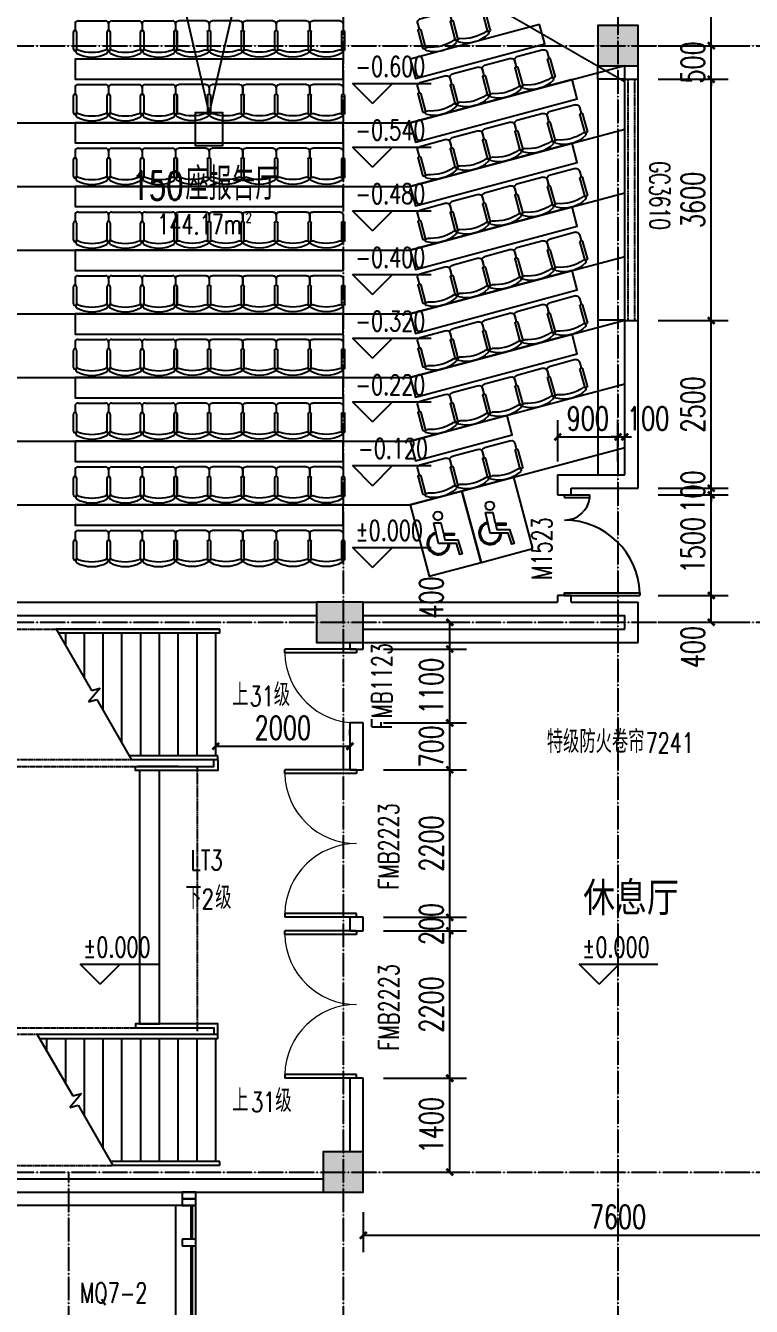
# Model space of a CAD drawing. Header units: millimetres. Extents: x 0 to 118900, y 0 to 84100.
# Drawn here: x 15360 to 26188, y 19587 to 38690 of the extents above; entities that cross this region are included whole.
import ezdxf

# ---------------------------------------------------------------- set-up
doc = ezdxf.new("R2010")
doc.units = ezdxf.units.MM
doc.linetypes.add('DASH', pattern=[0.35, 0.25, -0.1])
doc.linetypes.add('DOTE', pattern=[2.42, 2, -0.2, 0.02, -0.2])
for name, color, linetype in [('3T_BAR', 7, 'Continuous'), ('COLUMN', 2, 'Continuous'), ('CURTWALL', 4, 'Continuous'), ('DIM_ELEV', 3, 'Continuous'), ('DIM_SYMB', 3, 'Continuous'), ('DOOR', 4, 'Continuous'), ('DOOR_FIRE_TEXT', 7, 'Continuous'), ('DOTE', 1, 'DOTE'), ('FACADE OUTER SKIN', 6, 'Continuous'), ('FUR', 36, 'Continuous'), ('PUB_DIM', 3, 'Continuous'), ('PUB_HATCH', 8, 'Continuous'), ('PUB_TEXT', 7, 'Continuous'), ('SEE', 5, 'Continuous'), ('SPACE', 7, 'Continuous'), ('STAIR', 201, 'Continuous'), ('WALL', 2, 'Continuous'), ('WINDOW', 4, 'Continuous'), ('WINDOW_TEXT', 7, 'Continuous')]:
    doc.layers.add(name, color=color, linetype=linetype)
doc.styles.add('_TCH_DIM', font='SIMPLEX', dxfattribs={"bigfont": 'GBCBIG'})
doc.styles.add('_TCH_SPACE', font='SIMPLEX', dxfattribs={"height": 5, "bigfont": 'GBCBIG'})
doc.styles.add('_TCH_WINDOW', font='SIMPLEX', dxfattribs={"height": 3.5, "bigfont": 'GBCBIG'})
doc.styles.add('DIM_FONT', font='SIMPLEX', dxfattribs={"width": 0.7, "bigfont": 'GBCBIG'})
doc.styles.add('仿宋单线', font='tjromans.shx', dxfattribs={"width": 0.65, "bigfont": 'tjhztxt.shx'})
doc.dimstyles.new('_TCH_ARCH&&100', dxfattribs={"dimtxt": 350, "dimasz": 100, "dimexe": 250, "dimexo": 300, "dimgap": 100, "dimtad": 1, "dimdec": 0, "dimzin": 0, "dimdsep": 46, "dimtxsty": 'DIM_FONT', "dimblk": 'ARCHTICK', "dimcen": 0.09, "dimclrt": 7, "dimazin": 2, "dimtfac": 1, "dimtdec": 0, "dimtix": 1, "dimtmove": 2, "dimatfit": 3, "dimldrblk": 'ARCHTICK', "dimfxl": 1, "dimtolj": 1, "dimtzin": 0, "dimarcsym": 0})

# ---------------------------------------------------------------- blocks, each defined once
blk = doc.blocks.new('A$C2A1F14C1')
for p, q in [((0, -170), (0, 170)), ((39, 209), (117, 209)), ((137, 228), (351, 228)), ((351, 189), (137, 189)), ((39, -209), (117, -209)), ((137, -189), (351, -189)), ((351, -228), (137, -228))]:
    blk.add_line(p, q)
for centre, radius, start, end in [((39, 170), 39, 90, 180), ((137, 209), 19.5, 90, 270), ((351, 209), 19.5, 270, 90), ((381, 178), 21.9, 31.8908, 201.2393), ((-116, 0), 506, 340.4246, 19.5754), ((68, 0), 382, 330.2912, 29.7088), ((39, -170), 39, 180, 270), ((137, -209), 19.5, 90, 270), ((351, -209), 19.5, 270, 90), ((381, -178), 21.9, 158.7607, 328.1092)]:
    blk.add_arc(centre, radius, start, end)
blk = doc.blocks.new('150 SEATS')
at = {"layer": 'FUR'}
for points in [[(1035695, 1595644), (1033764, 1595126), (1033841, 1594836), (1035773, 1595354), (1035695, 1595644)], [(1032764, 1595126), (1028764, 1595126), (1028764, 1594826), (1032764, 1594826), (1032764, 1595126)], [(1036178, 1594823), (1033764, 1594176), (1033841, 1593886), (1036256, 1594533), (1036178, 1594823)], [(1032764, 1594176), (1028764, 1594176), (1028764, 1593876), (1032764, 1593876), (1032764, 1594176)], [(1036178, 1593873), (1033764, 1593226), (1033841, 1592936), (1036256, 1593583), (1036178, 1593873)], [(1032764, 1593226), (1028764, 1593226), (1028764, 1592926), (1032764, 1592926), (1032764, 1593226)], [(1036178, 1592923), (1033764, 1592276), (1033841, 1591986), (1036256, 1592633), (1036178, 1592923)], [(1032764, 1592276), (1028764, 1592276), (1028764, 1591976), (1032764, 1591976), (1032764, 1592276)], [(1036178, 1591973), (1033764, 1591326), (1033841, 1591036), (1036256, 1591683), (1036178, 1591973)], [(1032764, 1591326), (1028764, 1591326), (1028764, 1591026), (1032764, 1591026), (1032764, 1591326)], [(1036178, 1591023), (1033764, 1590376), (1033841, 1590086), (1036256, 1590733), (1036178, 1591023)], [(1032764, 1590376), (1028764, 1590376), (1028764, 1590076), (1032764, 1590076), (1032764, 1590376)], [(1035209, 1589811), (1033764, 1589426), (1033841, 1589136), (1035287, 1589521), (1035209, 1589811)], [(1032764, 1589426), (1028764, 1589426), (1028764, 1589126), (1032764, 1589126), (1032764, 1589426)], [(1032764, 1588476), (1028764, 1588476), (1028764, 1588176), (1032764, 1588176), (1032764, 1588476)]]:
    blk.add_lwpolyline(points, dxfattribs=at)
at = {"layer": 'SEE', "linetype": 'DASH'}
blk.add_line((1028764, 1599526), (1036964, 1594792), dxfattribs=at)
at = {"layer": 'SEE'}
blk.add_lwpolyline([(1030763, 1594331), (1030963, 1594331), (1030963, 1593831), (1030563, 1593831), (1030563, 1594331), (1030763, 1594331), (1029554, 1599526), (1031973, 1599526)], close=True, dxfattribs=at)
for points in [[(1024864, 1594953), (1027764, 1594176), (1033764, 1594176), (1036964, 1595033)], [(1024864, 1594003), (1027764, 1593226), (1033764, 1593226), (1036964, 1594083)], [(1024864, 1593053), (1027764, 1592276), (1033764, 1592276), (1036964, 1593133)], [(1024864, 1592103), (1027764, 1591326), (1033764, 1591326), (1036964, 1592183)], [(1024864, 1591153), (1027764, 1590376), (1033764, 1590376), (1036964, 1591233)], [(1024864, 1590203), (1027764, 1589426), (1033764, 1589426), (1036964, 1590283)], [(1024864, 1589253), (1027764, 1588476), (1033764, 1588476), (1036964, 1589333)]]:
    blk.add_lwpolyline(points, dxfattribs=at)
at = {"layer": 'FUR', "extrusion": (0, 0, -1), "zscale": -1.198432564735413}
for p, xscale, yscale, rotation in [((-1034104, 1595773), 1.198432564735413, 1.198432564735413, 255.0000000006709), ((-1034586, 1595903), 1.198432564735413, 1.198432564735413, 255.0000000006709), ((-1029014, 1595696), -1.198432564735413, 1.198432445181377, 90), ((-1029514, 1595696), -1.198432564735413, 1.198432445181377, 90), ((-1030014, 1595696), -1.198432564735413, 1.198432445181377, 90), ((-1030514, 1595696), 1.198432564735413, 1.198432564735413, 270), ((-1031014, 1595696), 1.198432564735413, 1.198432564735413, 270), ((-1031514, 1595696), 1.198432564735413, 1.198432564735413, 270), ((-1032014, 1595696), 1.198432564735413, 1.198432564735413, 270), ((-1032514, 1595696), 1.198432564735413, 1.198432564735413, 270), ((-1035552, 1595212), 1.198432564735413, 1.198432564735413, 255.0000000006709), ((-1035069, 1595082), 1.198432564735413, 1.198432564735413, 255.0000000006709), ((-1034104, 1594823), 1.198432564735413, 1.198432564735413, 255.0000000006709), ((-1034586, 1594953), 1.198432564735413, 1.198432564735413, 255.0000000006709), ((-1029014, 1594746), -1.198432564735413, 1.198432445181377, 90), ((-1029514, 1594746), -1.198432564735413, 1.198432445181377, 90), ((-1030014, 1594746), -1.198432564735413, 1.198432445181377, 90), ((-1030514, 1594746), 1.198432564735413, 1.198432564735413, 270), ((-1031014, 1594746), 1.198432564735413, 1.198432564735413, 270), ((-1031514, 1594746), 1.198432564735413, 1.198432564735413, 270), ((-1032014, 1594746), 1.198432564735413, 1.198432564735413, 270), ((-1032514, 1594746), 1.198432564735413, 1.198432564735413, 270), ((-1035552, 1594262), 1.198432564735413, 1.198432564735413, 255.0000000006709), ((-1036035, 1594391), 1.198432564735413, 1.198432564735413, 255.0000000006709), ((-1035069, 1594132), 1.198432564735413, 1.198432564735413, 255.0000000006709), ((-1034104, 1593873), 1.198432564735413, 1.198432564735413, 255.0000000006709), ((-1034586, 1594003), 1.198432564735413, 1.198432564735413, 255.0000000006709), ((-1029014, 1593796), -1.198432564735413, 1.198432445181377, 90), ((-1029514, 1593796), -1.198432564735413, 1.198432445181377, 90), ((-1030014, 1593796), -1.198432564735413, 1.198432445181377, 90), ((-1030514, 1593796), 1.198432564735413, 1.198432564735413, 270), ((-1031014, 1593796), 1.198432564735413, 1.198432564735413, 270), ((-1031514, 1593796), 1.198432564735413, 1.198432564735413, 270), ((-1032014, 1593796), 1.198432564735413, 1.198432564735413, 270), ((-1032514, 1593796), 1.198432564735413, 1.198432564735413, 270), ((-1035552, 1593312), 1.198432564735413, 1.198432564735413, 255.0000000006709), ((-1036035, 1593441), 1.198432564735413, 1.198432564735413, 255.0000000006709), ((-1035069, 1593182), 1.198432564735413, 1.198432564735413, 255.0000000006709), ((-1034104, 1592923), 1.198432564735413, 1.198432564735413, 255.0000000006709), ((-1034586, 1593053), 1.198432564735413, 1.198432564735413, 255.0000000006709), ((-1029014, 1592846), -1.198432564735413, 1.198432445181377, 90), ((-1029514, 1592846), -1.198432564735413, 1.198432445181377, 90), ((-1030014, 1592846), -1.198432564735413, 1.198432445181377, 90), ((-1030514, 1592846), 1.198432564735413, 1.198432564735413, 270), ((-1031014, 1592846), 1.198432564735413, 1.198432564735413, 270), ((-1031514, 1592846), 1.198432564735413, 1.198432564735413, 270), ((-1032014, 1592846), 1.198432564735413, 1.198432564735413, 270), ((-1032514, 1592846), 1.198432564735413, 1.198432564735413, 270), ((-1035552, 1592362), 1.198432564735413, 1.198432564735413, 255.0000000006709), ((-1036035, 1592491), 1.198432564735413, 1.198432564735413, 255.0000000006709), ((-1035069, 1592232), 1.198432564735413, 1.198432564735413, 255.0000000006709), ((-1034104, 1591973), 1.198432564735413, 1.198432564735413, 255.0000000006709), ((-1034586, 1592103), 1.198432564735413, 1.198432564735413, 255.0000000006709), ((-1029014, 1591896), -1.198432564735413, 1.198432445181377, 90), ((-1029514, 1591896), -1.198432564735413, 1.198432445181377, 90), ((-1030014, 1591896), -1.198432564735413, 1.198432445181377, 90), ((-1030514, 1591896), 1.198432564735413, 1.198432564735413, 270), ((-1031014, 1591896), 1.198432564735413, 1.198432564735413, 270), ((-1031514, 1591896), 1.198432564735413, 1.198432564735413, 270), ((-1032014, 1591896), 1.198432564735413, 1.198432564735413, 270), ((-1032514, 1591896), 1.198432564735413, 1.198432564735413, 270), ((-1035552, 1591412), 1.198432564735413, 1.198432564735413, 255.0000000006709), ((-1036035, 1591541), 1.198432564735413, 1.198432564735413, 255.0000000006709), ((-1035069, 1591282), 1.198432564735413, 1.198432564735413, 255.0000000006709), ((-1034104, 1591023), 1.198432564735413, 1.198432564735413, 255.0000000006709), ((-1034586, 1591153), 1.198432564735413, 1.198432564735413, 255.0000000006709), ((-1029014, 1590946), -1.198432564735413, 1.198432445181377, 90), ((-1029514, 1590946), -1.198432564735413, 1.198432445181377, 90), ((-1030014, 1590946), -1.198432564735413, 1.198432445181377, 90), ((-1030514, 1590946), 1.198432564735413, 1.198432564735413, 270), ((-1031014, 1590946), 1.198432564735413, 1.198432564735413, 270), ((-1031514, 1590946), 1.198432564735413, 1.198432564735413, 270), ((-1032014, 1590946), 1.198432564735413, 1.198432564735413, 270), ((-1032514, 1590946), 1.198432564735413, 1.198432564735413, 270), ((-1035552, 1590462), 1.198432564735413, 1.198432564735413, 255.0000000006709), ((-1036035, 1590591), 1.198432564735413, 1.198432564735413, 255.0000000006709), ((-1035069, 1590332), 1.198432564735413, 1.198432564735413, 255.0000000006709), ((-1034104, 1590073), 1.198432564735413, 1.198432564735413, 255.0000000006709), ((-1034586, 1590203), 1.198432564735413, 1.198432564735413, 255.0000000006709), ((-1029014, 1589996), -1.198432564735413, 1.198432445181377, 90), ((-1029514, 1589996), -1.198432564735413, 1.198432445181377, 90), ((-1030014, 1589996), -1.198432564735413, 1.198432445181377, 90), ((-1030514, 1589996), 1.198432564735413, 1.198432564735413, 270), ((-1031014, 1589996), 1.198432564735413, 1.198432564735413, 270), ((-1031514, 1589996), 1.198432564735413, 1.198432564735413, 270), ((-1032014, 1589996), 1.198432564735413, 1.198432564735413, 270), ((-1032514, 1589996), 1.198432564735413, 1.198432564735413, 270), ((-1035069, 1589382), 1.198432564735413, 1.198432564735413, 255.0000000006709), ((-1034104, 1589123), 1.198432564735413, 1.198432564735413, 255.0000000006709), ((-1034586, 1589253), 1.198432564735413, 1.198432564735413, 255.0000000006709), ((-1029014, 1589046), -1.198432564735413, 1.198432445181377, 90), ((-1029514, 1589046), -1.198432564735413, 1.198432445181377, 90), ((-1030014, 1589046), -1.198432564735413, 1.198432445181377, 90), ((-1030514, 1589046), 1.198432564735413, 1.198432564735413, 270), ((-1031014, 1589046), 1.198432564735413, 1.198432564735413, 270), ((-1031514, 1589046), 1.198432564735413, 1.198432564735413, 270), ((-1032014, 1589046), 1.198432564735413, 1.198432564735413, 270), ((-1032514, 1589046), 1.198432564735413, 1.198432564735413, 270), ((-1029014, 1588096), -1.198432564735413, 1.198432445181377, 90), ((-1029514, 1588096), -1.198432564735413, 1.198432445181377, 90), ((-1030014, 1588096), -1.198432564735413, 1.198432445181377, 90), ((-1030514, 1588096), 1.198432564735413, 1.198432564735413, 270), ((-1031014, 1588096), 1.198432564735413, 1.198432564735413, 270), ((-1031514, 1588096), 1.198432564735413, 1.198432564735413, 270), ((-1032014, 1588096), 1.198432564735413, 1.198432564735413, 270), ((-1032514, 1588096), 1.198432564735413, 1.198432564735413, 270)]:
    blk.add_blockref('A$C2A1F14C1', p, dxfattribs=dict(at, xscale=xscale, yscale=yscale, rotation=rotation))
blk = doc.blocks.new('WD-HIGH')
at = {"layer": 'WINDOW'}
for p, q in [((1050564, 1525426), (1050564, 1525626)), ((1054164, 1525426), (1054164, 1525626))]:
    blk.add_line(p, q, dxfattribs=at)
at = {"layer": 'WINDOW', "linetype": 'DASH', "extrusion": (0, 0, -1)}
for p, q in [((1054164, 1525576), (1050564, 1525576)), ((1054164, 1525476), (1050564, 1525476))]:
    blk.add_line(p, q, dxfattribs=at)
at = {"layer": 'WINDOW_TEXT', "style": '仿宋单线', "width": 0.65}
blk.add_text('GC3610', height=300, dxfattribs=at).set_placement((1051788, 1525799))
blk = doc.blocks.new('disabled')
at = {"layer": 'SEE'}
blk.add_lwpolyline([(293520, 188861), (293520, 188967), (293681, 189004), (293681, 189162), (293708, 189162), (293708, 189011), (293774, 189026), (293774, 189218), (293983, 189285), (293994, 189250), (293831, 189198), (293831, 188929)], close=True, dxfattribs=at)
blk.add_circle((293420, 188922), 65, dxfattribs=at)
for radius in [168, 149]:
    blk.add_arc((293831, 188929), radius, 192.3174, 90, dxfattribs=at)
blk = doc.blocks.new('AXIS-NET-07')
at = {"layer": 'DOTE'}
for p, q in [((727144, 1612362.8), (727144, 1540152.8)), ((731244, 1589852.8), (731244, 1540152.8)), ((716444, 1572652.8), (796144, 1572652.8)), ((716444, 1564052.8), (796044, 1564052.8)), ((716444, 1555852.8), (796044, 1555852.8)), ((723044, 1555852.8), (723044, 1540152.8))]:
    blk.add_line(p, q, dxfattribs=at)
blk = doc.blocks.new('_FZH')
blk.add_lwpolyline([(-0.5, -0.5), (0.5, -0.5), (0.5, 0.5), (-0.5, 0.5)], close=True)
at = {"layer": 'PUB_HATCH'}
blk.add_solid([(-0.5, -0.5), (0.5, -0.5), (-0.5, 0.5), (0.5, 0.5)], dxfattribs=at)
blk = doc.blocks.new('$DorLib2D$00000002')
for p, q in [((-0.5, 0), (-0.5, 0.4875)), ((-0.475, 0.4875), (-0.5, 0.4875)), ((-0.475, 0), (-0.475, 0.4875)), ((0.475, 0), (0.475, 0.4875)), ((0.475, 0.4875), (0.5, 0.4875)), ((0.5, 0), (0.5, 0.4875)), ((-0.5, 0), (-0.475, 0)), ((0.5, 0), (0.475, 0))]:
    blk.add_line(p, q)
at = {"lineweight": 13}
for centre, start, end in [((-0.4875, 0), 0, 88.53072), ((0.4875, 0), 91.46928, 180)]:
    blk.add_arc(centre, 0.4875, start, end, dxfattribs=at)
blk = doc.blocks.new('$DorLib2D$00000225')
at = {"color": 0}
for p, q in [((0.475, -0.001), (0.475, 0.752)), ((0.475, 0.752), (0.5, 0.752)), ((0.5, -0.001), (0.5, 0.752)), ((-0.5, 0), (-0.5, 0.252)), ((-0.475, 0.252), (-0.5, 0.252)), ((-0.475, 0), (-0.475, 0.252)), ((-0.475, 0), (-0.5, 0)), ((0.475, -0.001), (0.5, -0.001))]:
    blk.add_line(p, q, dxfattribs=at)
for centre, radius, start, end in [((0.505, -0.002), 0.755, 92.2493, 179.7238), ((-0.501, 0.003), 0.251, 359.7899, 84.0974)]:
    blk.add_arc(centre, radius, start, end, dxfattribs=at)
blk = doc.blocks.new('$DorLib2D$00000001')
for p, q in [((0.45, 0.975), (0.5, 0.975)), ((0.45, 0), (0.45, 0.975)), ((0.5, 0), (0.5, 0.975)), ((0.5, 0), (0.45, 0))]:
    blk.add_line(p, q)
at = {"lineweight": 13}
blk.add_arc((0.475, 0), 0.975, 91.4693, 180, dxfattribs=at)
blk = doc.blocks.new('_ArchTick')
at = {"color": 0, "linetype": 'ByBlock', "const_width": 0.4}
blk.add_lwpolyline([(-0.5, -0.5), (0.5, 0.5)], dxfattribs=at)
blk = doc.blocks.new('*D455')
at = {"layer": 'Defpoints', "color": 0, "transparency": 16777216}
for p in [(20198, 27942), (18198, 27800), (20198, 27800)]:
    blk.add_point(p, dxfattribs=at)
at = {"layer": 'PUB_DIM', "color": 0, "lineweight": -2, "transparency": 16777216}
for p, q in [((18198, 28100), (18198, 28192)), ((20198, 28100), (20198, 28192)), ((18198, 27942), (20198, 27942))]:
    blk.add_line(p, q, dxfattribs=at)
at = {"layer": 'PUB_DIM', "color": 0, "lineweight": -2, "transparency": 16777216, "xscale": 100, "yscale": 100, "zscale": 100, "rotation": 180}
blk.add_blockref('_ArchTick', (18198, 27942), dxfattribs=at)
at = {"layer": 'PUB_DIM', "color": 0, "lineweight": -2, "transparency": 16777216, "xscale": 100, "yscale": 100, "zscale": 100}
blk.add_blockref('_ArchTick', (20198, 27942), dxfattribs=at)
at = {"layer": 'PUB_DIM', "color": 7, "transparency": 16777216, "insert": (19198, 28217), "char_height": 350, "attachment_point": 5, "style": 'DIM_FONT'}
blk.add_mtext('\\A1;2000', dxfattribs=at)
blk = doc.blocks.new('*D507')
at = {"layer": 'Defpoints', "color": 0, "transparency": 16777216}
for p in [(20398, 21290), (27998, 21290), (27998, 20647)]:
    blk.add_point(p, dxfattribs=at)
at = {"layer": 'PUB_DIM', "color": 0, "lineweight": -2, "transparency": 16777216}
for p, q in [((20398, 20990), (20398, 20397)), ((27998, 20990), (27998, 20397)), ((20398, 20647), (27998, 20647))]:
    blk.add_line(p, q, dxfattribs=at)
at = {"layer": 'PUB_DIM', "color": 0, "lineweight": -2, "transparency": 16777216, "xscale": 100, "yscale": 100, "zscale": 100, "rotation": 180}
blk.add_blockref('_ArchTick', (20398, 20647), dxfattribs=at)
at = {"layer": 'PUB_DIM', "color": 0, "lineweight": -2, "transparency": 16777216, "xscale": 100, "yscale": 100, "zscale": 100}
blk.add_blockref('_ArchTick', (27998, 20647), dxfattribs=at)
at = {"layer": 'PUB_DIM', "color": 7, "transparency": 16777216, "insert": (24198, 20922), "char_height": 350, "attachment_point": 5, "style": 'DIM_FONT'}
blk.add_mtext('\\A1;7600', dxfattribs=at)
blk = doc.blocks.new('*D118')
at = {"layer": 'Defpoints', "color": 0, "transparency": 16777216}
for p in [(24298, 32555), (24198, 31890), (24298, 31890)]:
    blk.add_point(p, dxfattribs=at)
at = {"layer": 'PUB_DIM', "color": 0, "lineweight": -2, "transparency": 16777216}
for p, q in [((24198, 32190), (24198, 32805)), ((24298, 32190), (24298, 32805)), ((24198, 32555), (24098, 32555)), ((24198, 32555), (24298, 32555)), ((24298, 32555), (24398, 32555))]:
    blk.add_line(p, q, dxfattribs=at)
at = {"layer": 'PUB_DIM', "color": 0, "lineweight": -2, "transparency": 16777216, "xscale": 100, "yscale": 100, "zscale": 100}
blk.add_blockref('_ArchTick', (24198, 32555), dxfattribs=at)
at = {"layer": 'PUB_DIM', "color": 0, "lineweight": -2, "transparency": 16777216, "xscale": 100, "yscale": 100, "zscale": 100, "rotation": 180}
blk.add_blockref('_ArchTick', (24298, 32555), dxfattribs=at)
at = {"layer": 'PUB_DIM', "color": 7, "transparency": 16777216, "insert": (24648, 32830), "char_height": 350, "attachment_point": 5, "style": 'DIM_FONT'}
blk.add_mtext('\\A1;100', dxfattribs=at)
blk = doc.blocks.new('*D119')
at = {"layer": 'Defpoints', "color": 0, "transparency": 16777216}
for p in [(24198, 32555), (23298, 31890), (24198, 31890)]:
    blk.add_point(p, dxfattribs=at)
at = {"layer": 'PUB_DIM', "color": 0, "lineweight": -2, "transparency": 16777216}
for p, q in [((23298, 32190), (23298, 32805)), ((24198, 32190), (24198, 32805)), ((23298, 32555), (24198, 32555))]:
    blk.add_line(p, q, dxfattribs=at)
at = {"layer": 'PUB_DIM', "color": 0, "lineweight": -2, "transparency": 16777216, "xscale": 100, "yscale": 100, "zscale": 100, "rotation": 180}
blk.add_blockref('_ArchTick', (23298, 32555), dxfattribs=at)
at = {"layer": 'PUB_DIM', "color": 0, "lineweight": -2, "transparency": 16777216, "xscale": 100, "yscale": 100, "zscale": 100}
blk.add_blockref('_ArchTick', (24198, 32555), dxfattribs=at)
at = {"layer": 'PUB_DIM', "color": 7, "transparency": 16777216, "insert": (23748, 32830), "char_height": 350, "attachment_point": 5, "style": 'DIM_FONT'}
blk.add_mtext('\\A1;900', dxfattribs=at)
blk = doc.blocks.new('*D162')
at = {"layer": 'Defpoints', "color": 0, "transparency": 16777216}
for p in [(20398, 22990), (21688, 22990), (20398, 21590)]:
    blk.add_point(p, dxfattribs=at)
at = {"layer": 'PUB_DIM', "color": 0, "lineweight": -2, "transparency": 16777216}
for p, q in [((20698, 22990), (21938, 22990)), ((21688, 21590), (21688, 22990)), ((20698, 21590), (21938, 21590))]:
    blk.add_line(p, q, dxfattribs=at)
at = {"layer": 'PUB_DIM', "color": 0, "lineweight": -2, "transparency": 16777216, "xscale": 100, "yscale": 100, "zscale": 100}
for p, rotation in [((21688, 22990), 90), ((21688, 21590), 270)]:
    blk.add_blockref('_ArchTick', p, dxfattribs=dict(at, rotation=rotation))
at = {"layer": 'PUB_DIM', "color": 7, "transparency": 16777216, "insert": (21413, 22290), "char_height": 350, "attachment_point": 5, "rotation": 90, "style": 'DIM_FONT'}
blk.add_mtext('\\A1;1400', dxfattribs=at)
blk = doc.blocks.new('*D163')
at = {"layer": 'Defpoints', "color": 0, "transparency": 16777216}
for p in [(20398, 25190), (21688, 25190), (20398, 22990)]:
    blk.add_point(p, dxfattribs=at)
at = {"layer": 'PUB_DIM', "color": 0, "lineweight": -2, "transparency": 16777216}
for p, q in [((20698, 25190), (21938, 25190)), ((21688, 22990), (21688, 25190)), ((20698, 22990), (21938, 22990))]:
    blk.add_line(p, q, dxfattribs=at)
at = {"layer": 'PUB_DIM', "color": 0, "lineweight": -2, "transparency": 16777216, "xscale": 100, "yscale": 100, "zscale": 100}
for p, rotation in [((21688, 25190), 90), ((21688, 22990), 270)]:
    blk.add_blockref('_ArchTick', p, dxfattribs=dict(at, rotation=rotation))
at = {"layer": 'PUB_DIM', "color": 7, "transparency": 16777216, "insert": (21413, 24090), "char_height": 350, "attachment_point": 5, "rotation": 90, "style": 'DIM_FONT'}
blk.add_mtext('\\A1;2200', dxfattribs=at)
blk = doc.blocks.new('*D164')
at = {"layer": 'Defpoints', "color": 0, "transparency": 16777216}
for p in [(20398, 25390), (21688, 25390), (20398, 25190)]:
    blk.add_point(p, dxfattribs=at)
at = {"layer": 'PUB_DIM', "color": 0, "lineweight": -2, "transparency": 16777216}
for p, q in [((21688, 25390), (21688, 25490)), ((20698, 25390), (21938, 25390)), ((21688, 25190), (21688, 25390)), ((20698, 25190), (21938, 25190)), ((21688, 25190), (21688, 25090))]:
    blk.add_line(p, q, dxfattribs=at)
at = {"layer": 'PUB_DIM', "color": 0, "lineweight": -2, "transparency": 16777216, "xscale": 100, "yscale": 100, "zscale": 100}
for p, rotation in [((21688, 25390), 270), ((21688, 25190), 90)]:
    blk.add_blockref('_ArchTick', p, dxfattribs=dict(at, rotation=rotation))
at = {"layer": 'PUB_DIM', "color": 7, "transparency": 16777216, "insert": (21413, 25290), "char_height": 350, "attachment_point": 5, "rotation": 90, "style": 'DIM_FONT'}
blk.add_mtext('\\A1;200', dxfattribs=at)
blk = doc.blocks.new('*D165')
at = {"layer": 'Defpoints', "color": 0, "transparency": 16777216}
for p in [(20398, 27590), (21688, 27590), (20398, 25390)]:
    blk.add_point(p, dxfattribs=at)
at = {"layer": 'PUB_DIM', "color": 0, "lineweight": -2, "transparency": 16777216}
for p, q in [((20698, 27590), (21938, 27590)), ((21688, 25390), (21688, 27590)), ((20698, 25390), (21938, 25390))]:
    blk.add_line(p, q, dxfattribs=at)
at = {"layer": 'PUB_DIM', "color": 0, "lineweight": -2, "transparency": 16777216, "xscale": 100, "yscale": 100, "zscale": 100}
for p, rotation in [((21688, 27590), 90), ((21688, 25390), 270)]:
    blk.add_blockref('_ArchTick', p, dxfattribs=dict(at, rotation=rotation))
at = {"layer": 'PUB_DIM', "color": 7, "transparency": 16777216, "insert": (21413, 26490), "char_height": 350, "attachment_point": 5, "rotation": 90, "style": 'DIM_FONT'}
blk.add_mtext('\\A1;2200', dxfattribs=at)
blk = doc.blocks.new('*D166')
at = {"layer": 'Defpoints', "color": 0, "transparency": 16777216}
for p in [(20398, 28290), (21688, 28290), (20398, 27590)]:
    blk.add_point(p, dxfattribs=at)
at = {"layer": 'PUB_DIM', "color": 0, "lineweight": -2, "transparency": 16777216}
for p, q in [((20698, 28290), (21938, 28290)), ((21688, 28290), (21688, 28390)), ((21688, 27590), (21688, 28290)), ((20698, 27590), (21938, 27590)), ((21688, 27590), (21688, 27490))]:
    blk.add_line(p, q, dxfattribs=at)
at = {"layer": 'PUB_DIM', "color": 0, "lineweight": -2, "transparency": 16777216, "xscale": 100, "yscale": 100, "zscale": 100}
for p, rotation in [((21688, 28290), 270), ((21688, 27590), 90)]:
    blk.add_blockref('_ArchTick', p, dxfattribs=dict(at, rotation=rotation))
at = {"layer": 'PUB_DIM', "color": 7, "transparency": 16777216, "insert": (21413, 27940), "char_height": 350, "attachment_point": 5, "rotation": 90, "style": 'DIM_FONT'}
blk.add_mtext('\\A1;700', dxfattribs=at)
blk = doc.blocks.new('*D167')
at = {"layer": 'Defpoints', "color": 0, "transparency": 16777216}
for p in [(20398, 29390), (21688, 29390), (20398, 28290)]:
    blk.add_point(p, dxfattribs=at)
at = {"layer": 'PUB_DIM', "color": 0, "lineweight": -2, "transparency": 16777216}
for p, q in [((20698, 29390), (21938, 29390)), ((21688, 28290), (21688, 29390)), ((20698, 28290), (21938, 28290))]:
    blk.add_line(p, q, dxfattribs=at)
at = {"layer": 'PUB_DIM', "color": 0, "lineweight": -2, "transparency": 16777216, "xscale": 100, "yscale": 100, "zscale": 100}
for p, rotation in [((21688, 29390), 90), ((21688, 28290), 270)]:
    blk.add_blockref('_ArchTick', p, dxfattribs=dict(at, rotation=rotation))
at = {"layer": 'PUB_DIM', "color": 7, "transparency": 16777216, "insert": (21413, 28840), "char_height": 350, "attachment_point": 5, "rotation": 90, "style": 'DIM_FONT'}
blk.add_mtext('\\A1;1100', dxfattribs=at)
blk = doc.blocks.new('*D168')
at = {"layer": 'Defpoints', "color": 0, "transparency": 16777216}
for p in [(20398, 29790), (21688, 29790), (20398, 29390)]:
    blk.add_point(p, dxfattribs=at)
at = {"layer": 'PUB_DIM', "color": 0, "lineweight": -2, "transparency": 16777216}
for p, q in [((20698, 29790), (21938, 29790)), ((21688, 29390), (21688, 29790)), ((20698, 29390), (21938, 29390))]:
    blk.add_line(p, q, dxfattribs=at)
at = {"layer": 'PUB_DIM', "color": 0, "lineweight": -2, "transparency": 16777216, "xscale": 100, "yscale": 100, "zscale": 100}
for p, rotation in [((21688, 29790), 90), ((21688, 29390), 270)]:
    blk.add_blockref('_ArchTick', p, dxfattribs=dict(at, rotation=rotation))
at = {"layer": 'PUB_DIM', "color": 7, "transparency": 16777216, "insert": (21413, 30160), "char_height": 350, "attachment_point": 5, "rotation": 90, "style": 'DIM_FONT'}
blk.add_mtext('\\A1;400', dxfattribs=at)
blk = doc.blocks.new('*D169')
at = {"layer": 'Defpoints', "color": 0, "transparency": 16777216}
for p in [(24498, 30190), (25590, 30190), (24498, 29790)]:
    blk.add_point(p, dxfattribs=at)
at = {"layer": 'PUB_DIM', "color": 0, "lineweight": -2, "transparency": 16777216}
for p, q in [((24798, 30190), (25840, 30190)), ((25590, 29790), (25590, 30190)), ((24798, 29790), (25840, 29790))]:
    blk.add_line(p, q, dxfattribs=at)
at = {"layer": 'PUB_DIM', "color": 0, "lineweight": -2, "transparency": 16777216, "xscale": 100, "yscale": 100, "zscale": 100}
for p, rotation in [((25590, 30190), 90), ((25590, 29790), 270)]:
    blk.add_blockref('_ArchTick', p, dxfattribs=dict(at, rotation=rotation))
at = {"layer": 'PUB_DIM', "color": 7, "transparency": 16777216, "insert": (25315, 29420), "char_height": 350, "attachment_point": 5, "rotation": 90, "style": 'DIM_FONT'}
blk.add_mtext('\\A1;400', dxfattribs=at)
blk = doc.blocks.new('*D170')
at = {"layer": 'Defpoints', "color": 0, "transparency": 16777216}
for p in [(24498, 31690), (25590, 31690), (24498, 30190)]:
    blk.add_point(p, dxfattribs=at)
at = {"layer": 'PUB_DIM', "color": 0, "lineweight": -2, "transparency": 16777216}
for p, q in [((24798, 31690), (25840, 31690)), ((25590, 30190), (25590, 31690)), ((24798, 30190), (25840, 30190))]:
    blk.add_line(p, q, dxfattribs=at)
at = {"layer": 'PUB_DIM', "color": 0, "lineweight": -2, "transparency": 16777216, "xscale": 100, "yscale": 100, "zscale": 100}
for p, rotation in [((25590, 31690), 90), ((25590, 30190), 270)]:
    blk.add_blockref('_ArchTick', p, dxfattribs=dict(at, rotation=rotation))
at = {"layer": 'PUB_DIM', "color": 7, "transparency": 16777216, "insert": (25315, 30940), "char_height": 350, "attachment_point": 5, "rotation": 90, "style": 'DIM_FONT'}
blk.add_mtext('\\A1;1500', dxfattribs=at)
blk = doc.blocks.new('*D171')
at = {"layer": 'Defpoints', "color": 0, "transparency": 16777216}
for p in [(24498, 31790), (25590, 31790), (24498, 31690)]:
    blk.add_point(p, dxfattribs=at)
at = {"layer": 'PUB_DIM', "color": 0, "lineweight": -2, "transparency": 16777216}
for p, q in [((24798, 31790), (25840, 31790)), ((25590, 31790), (25590, 31890)), ((25590, 31690), (25590, 31790)), ((24798, 31690), (25840, 31690)), ((25590, 31690), (25590, 31590))]:
    blk.add_line(p, q, dxfattribs=at)
at = {"layer": 'PUB_DIM', "color": 0, "lineweight": -2, "transparency": 16777216, "xscale": 100, "yscale": 100, "zscale": 100}
for p, rotation in [((25590, 31790), 270), ((25590, 31690), 90)]:
    blk.add_blockref('_ArchTick', p, dxfattribs=dict(at, rotation=rotation))
at = {"layer": 'PUB_DIM', "color": 7, "transparency": 16777216, "insert": (25315, 31740), "char_height": 350, "attachment_point": 5, "rotation": 90, "style": 'DIM_FONT'}
blk.add_mtext('\\A1;100', dxfattribs=at)
blk = doc.blocks.new('*D172')
at = {"layer": 'Defpoints', "color": 0, "transparency": 16777216}
for p in [(24498, 34290), (25590, 34290), (24498, 31790)]:
    blk.add_point(p, dxfattribs=at)
at = {"layer": 'PUB_DIM', "color": 0, "lineweight": -2, "transparency": 16777216}
for p, q in [((24798, 34290), (25840, 34290)), ((25590, 31790), (25590, 34290)), ((24798, 31790), (25840, 31790))]:
    blk.add_line(p, q, dxfattribs=at)
at = {"layer": 'PUB_DIM', "color": 0, "lineweight": -2, "transparency": 16777216, "xscale": 100, "yscale": 100, "zscale": 100}
for p, rotation in [((25590, 34290), 90), ((25590, 31790), 270)]:
    blk.add_blockref('_ArchTick', p, dxfattribs=dict(at, rotation=rotation))
at = {"layer": 'PUB_DIM', "color": 7, "transparency": 16777216, "insert": (25315, 33040), "char_height": 350, "attachment_point": 5, "rotation": 90, "style": 'DIM_FONT'}
blk.add_mtext('\\A1;2500', dxfattribs=at)
blk = doc.blocks.new('*D173')
at = {"layer": 'Defpoints', "color": 0, "transparency": 16777216}
for p in [(24498, 37890), (25590, 37890), (24498, 34290)]:
    blk.add_point(p, dxfattribs=at)
at = {"layer": 'PUB_DIM', "color": 0, "lineweight": -2, "transparency": 16777216}
for p, q in [((24798, 37890), (25840, 37890)), ((25590, 34290), (25590, 37890)), ((24798, 34290), (25840, 34290))]:
    blk.add_line(p, q, dxfattribs=at)
at = {"layer": 'PUB_DIM', "color": 0, "lineweight": -2, "transparency": 16777216, "xscale": 100, "yscale": 100, "zscale": 100}
for p, rotation in [((25590, 37890), 90), ((25590, 34290), 270)]:
    blk.add_blockref('_ArchTick', p, dxfattribs=dict(at, rotation=rotation))
at = {"layer": 'PUB_DIM', "color": 7, "transparency": 16777216, "insert": (25315, 36090), "char_height": 350, "attachment_point": 5, "rotation": 90, "style": 'DIM_FONT'}
blk.add_mtext('\\A1;3600', dxfattribs=at)
blk = doc.blocks.new('*D174')
at = {"layer": 'Defpoints', "color": 0, "transparency": 16777216}
for p in [(24498, 38390), (25590, 38390), (24498, 37890)]:
    blk.add_point(p, dxfattribs=at)
at = {"layer": 'PUB_DIM', "color": 0, "lineweight": -2, "transparency": 16777216}
for p, q in [((25590, 38390), (25590, 38490)), ((24798, 38390), (25840, 38390)), ((25590, 37890), (25590, 38390)), ((24798, 37890), (25840, 37890)), ((25590, 37890), (25590, 37790))]:
    blk.add_line(p, q, dxfattribs=at)
at = {"layer": 'PUB_DIM', "color": 0, "lineweight": -2, "transparency": 16777216, "xscale": 100, "yscale": 100, "zscale": 100}
for p, rotation in [((25590, 38390), 270), ((25590, 37890), 90)]:
    blk.add_blockref('_ArchTick', p, dxfattribs=dict(at, rotation=rotation))
at = {"layer": 'PUB_DIM', "color": 7, "transparency": 16777216, "insert": (25315, 38140), "char_height": 350, "attachment_point": 5, "rotation": 90, "style": 'DIM_FONT'}
blk.add_mtext('\\A1;500', dxfattribs=at)
blk = doc.blocks.new('*D175')
at = {"layer": 'Defpoints', "color": 0, "transparency": 16777216}
for p in [(24498, 40990), (25590, 40990), (24498, 38390)]:
    blk.add_point(p, dxfattribs=at)
at = {"layer": 'PUB_DIM', "color": 0, "lineweight": -2, "transparency": 16777216}
for p, q in [((24798, 40990), (25840, 40990)), ((25590, 38390), (25590, 40990)), ((24798, 38390), (25840, 38390))]:
    blk.add_line(p, q, dxfattribs=at)
at = {"layer": 'PUB_DIM', "color": 0, "lineweight": -2, "transparency": 16777216, "xscale": 100, "yscale": 100, "zscale": 100}
for p, rotation in [((25590, 40990), 90), ((25590, 38390), 270)]:
    blk.add_blockref('_ArchTick', p, dxfattribs=dict(at, rotation=rotation))
at = {"layer": 'PUB_DIM', "color": 7, "transparency": 16777216, "insert": (25315, 39690), "char_height": 350, "attachment_point": 5, "rotation": 90, "style": 'DIM_FONT'}
blk.add_mtext('\\A1;2600', dxfattribs=at)

msp = doc.modelspace()

# ---------------------------------------------------------------- linework, layer by layer
at = {"layer": '3T_BAR'}
for p, q in [((17697.6, 21189.9), (17697.6, 21089.9)), ((17897.6, 21189.9), (17697.6, 21189.9)), ((17697.6, 21089.9), (17897.6, 21089.9)), ((17897.6, 21089.9), (17897.6, 21189.9)), ((17697.6, 20589.9), (17697.6, 20489.9)), ((17897.6, 20589.9), (17697.6, 20589.9)), ((17697.6, 20489.9), (17897.6, 20489.9)), ((17897.6, 20489.9), (17897.6, 20589.9))]:
    msp.add_line(p, q, dxfattribs=at)
at = {"layer": '3T_BAR', "ltscale": 20}
msp.add_line((17897.6, 18489.9), (17897.6, 21089.9), dxfattribs=at)
msp.add_lwpolyline([(17897.6, 21289.9), (17697.6, 21289.9), (17697.6, 21189.9), (17897.6, 21189.9)], close=True, dxfattribs=at)
at = {"layer": 'CURTWALL'}
for p, q in [((17822.6, 21089.9), (17822.6, 20589.9)), ((17842.6, 21089.9), (17842.6, 20589.9)), ((17822.6, 20489.9), (17822.6, 19089.9)), ((17842.6, 20489.9), (17842.6, 19089.9))]:
    msp.add_line(p, q, dxfattribs=at)
at = {"layer": 'DIM_ELEV'}
for p, q in [((20534.7, 37528.1), (20234.7, 37828.1)), ((20234.7, 37828.1), (21409.9, 37828.1)), ((20534.7, 37528.1), (20834.7, 37828.1)), ((20534.7, 36578.1), (20234.7, 36878.1)), ((20234.7, 36878.1), (21409.9, 36878.1)), ((20534.7, 36578.1), (20834.7, 36878.1)), ((20534.7, 35628.1), (20234.7, 35928.1)), ((20234.7, 35928.1), (21409.9, 35928.1)), ((20534.7, 35628.1), (20834.7, 35928.1)), ((20534.7, 34678.1), (20234.7, 34978.1)), ((20234.7, 34978.1), (21409.9, 34978.1)), ((20534.7, 34678.1), (20834.7, 34978.1)), ((20534.7, 33728.1), (20234.7, 34028.1)), ((20234.7, 34028.1), (21409.9, 34028.1)), ((20534.7, 33728.1), (20834.7, 34028.1)), ((20534.7, 32778.1), (20234.7, 33078.1)), ((20234.7, 33078.1), (21409.9, 33078.1)), ((20534.7, 32778.1), (20834.7, 33078.1)), ((20534.7, 31828.1), (20234.7, 32128.1)), ((20234.7, 32128.1), (21409.9, 32128.1)), ((20534.7, 31828.1), (20834.7, 32128.1)), ((20534.7, 30606), (20234.7, 30906)), ((20234.7, 30906), (21409.9, 30906)), ((20534.7, 30606), (20834.7, 30906)), ((16471.6, 24391.6), (16171.6, 24691.6)), ((16171.6, 24691.6), (17346.8, 24691.6)), ((16471.6, 24391.6), (16771.6, 24691.6)), ((23917.5, 24391.6), (23617.5, 24691.6)), ((23617.5, 24691.6), (24792.7, 24691.6)), ((23917.5, 24391.6), (24217.5, 24691.6))]:
    msp.add_line(p, q, dxfattribs=at)
at = {"layer": 'DIM_SYMB'}
for points in [[(18337.6, 28714.9, 0, 0, 0), (16817.6, 28714.9, 80, 0, 0), (16517.6, 28714.9, 0, 0, 0)], [(17638, 25689.9, 0, 0, 0), (17368, 25689.9, 80, 0, 0), (17068, 25689.9, 0, 0, 0)], [(18337.6, 22664.9, 0, 0, 0), (16537.6, 22664.9, 80, 0, 0), (16237.6, 22664.9, 0, 0, 0)]]:
    msp.add_lwpolyline(points, format="xyseb", dxfattribs=at)
at = {"layer": 'FACADE OUTER SKIN', "ltscale": 20}
for points in [[(24297.6, 37889.9), (23897.6, 37889.9), (23897.6, 38089.9)], [(24297.6, 34297.3), (23897.6, 34297.3), (23897.6, 31989.9)], [(17897.6, 21089.9), (11397.6, 21089.9), (11397.6, 23689.9), (13747.6, 23689.9)]]:
    msp.add_lwpolyline(points, dxfattribs=at)
at = {"layer": 'FUR'}
for points in [[(22927.7, 30891.5), (22643, 31954), (21870.3, 31746.9), (22155, 30684.4)], [(22155, 30684.4), (21870.3, 31746.9), (21097.6, 31539.9), (21382.3, 30477.4)]]:
    msp.add_lwpolyline(points, close=True, dxfattribs=at)
at = {"layer": 'SEE'}
msp.add_lwpolyline([(23897.6, 37889.9), (23897.6, 34297.3)], dxfattribs=at)
at = {"layer": 'SEE', "ltscale": 20}
msp.add_lwpolyline([(17897.6, 21089.9), (17597.6, 21089.9), (17597.6, 18489.9), (17897.6, 18489.9)], close=True, dxfattribs=at)
at = {"layer": 'STAIR'}
for p, q in [((18197.6, 29689.9), (15814.6, 29689.9)), ((15814.6, 29689.9), (16342.6, 28775.4)), ((18257.6, 29689.9), (15814.6, 29689.9)), ((18257.6, 29629.9), (15849.3, 29629.9)), ((15957.6, 29442.3), (15957.6, 29629.9)), ((16237.6, 28957.4), (16237.6, 29629.9)), ((16517.6, 28472.4), (16517.6, 29629.9)), ((16797.6, 27987.4), (16797.6, 29629.9)), ((17077.6, 27799.9), (17077.6, 29629.9)), ((17357.6, 27799.9), (17357.6, 29629.9)), ((17637.6, 27799.9), (17637.6, 29629.9)), ((17917.6, 27799.9), (17917.6, 29629.9)), ((18197.6, 27799.9), (18197.6, 29629.9)), ((18257.6, 29629.9), (18257.6, 29689.9)), ((16473, 28810.3), (16300.1, 28604.3)), ((16342.6, 28775.4), (16473, 28810.3)), ((16300.1, 28604.3), (16422.5, 28637.1)), ((16422.5, 28637.1), (16940.5, 27739.9)), ((18227.6, 27799.9), (16905.8, 27799.9)), ((18197.6, 27739.9), (16940.5, 27739.9)), ((18227.6, 27739.9), (16940.5, 27739.9)), ((18227.6, 27739.9), (18227.6, 27799.9)), ((17637.6, 27639.9), (17027.6, 27639.9)), ((16822.7, 23639.9), (15534.6, 23639.9)), ((15534.6, 23639.9), (16062.6, 22725.4)), ((18227.6, 23639.9), (15534.6, 23639.9)), ((18227.6, 23579.9), (15569.3, 23579.9)), ((15677.6, 23392.3), (15677.6, 23579.9)), ((15957.6, 22907.4), (15957.6, 23579.9)), ((16237.6, 22422.4), (16237.6, 23579.9)), ((16517.6, 21937.4), (16517.6, 23579.9)), ((16797.6, 21749.9), (16797.6, 23579.9)), ((18197.6, 23639.9), (16822.7, 23639.9)), ((17077.6, 21749.9), (17077.6, 23579.9)), ((17357.6, 21749.9), (17357.6, 23579.9)), ((17637.6, 21749.9), (17637.6, 23579.9)), ((17917.6, 21749.9), (17917.6, 23579.9)), ((18197.6, 23512.5), (18197.6, 23579.9)), ((18197.6, 21749.9), (18197.6, 23512.5)), ((18227.6, 23579.9), (18227.6, 23639.9)), ((16193, 22760.3), (16020.1, 22554.3)), ((16062.6, 22725.4), (16193, 22760.3)), ((16020.1, 22554.3), (16142.5, 22587.1)), ((16142.5, 22587.1), (16660.5, 21689.9)), ((18257.6, 21749.9), (16625.8, 21749.9)), ((18197.6, 21689.9), (16660.5, 21689.9)), ((18257.6, 21689.9), (16660.5, 21689.9)), ((18257.6, 21689.9), (18257.6, 21749.9))]:
    msp.add_line(p, q, dxfattribs=at)
at = {"layer": 'STAIR', "linetype": 'DASH'}
for points in [[(13997.6, 29689.9), (18257.6, 29689.9)], [(17917.6, 27639.9), (17917.6, 23689.9)], [(12197.6, 21689.9), (16660.5, 21689.9)]]:
    msp.add_lwpolyline(points, dxfattribs=at)
for points in [[(18167.6, 27739.9), (13997.6, 27739.9), (13997.6, 27639.9), (18167.6, 27639.9)], [(18167.6, 23639.9), (13997.6, 23639.9), (13997.6, 23739.9), (18167.6, 23739.9)]]:
    msp.add_lwpolyline(points, close=True, dxfattribs=at)
at = {"layer": 'STAIR'}
for points in [[(18227.6, 27739.9), (18227.6, 27579.9), (16997.6, 27579.9), (16997.6, 27639.9), (18167.6, 27639.9), (18167.6, 27739.9)], [(18227.6, 23639.9), (18227.6, 23799.9), (16997.6, 23799.9), (16997.6, 23739.9), (18167.6, 23739.9), (18167.6, 23639.9)]]:
    msp.add_lwpolyline(points, dxfattribs=at)
msp.add_lwpolyline([(17357.6, 27579.9), (17057.6, 27579.9), (17057.6, 23799.9), (17357.6, 23799.9)], close=True, dxfattribs=at)
at = {"layer": 'WALL'}
for p, q in [((24297.6, 31989.9), (24297.6, 38089.9)), ((24497.6, 31789.9), (24497.6, 38089.9)), ((23297.6, 31989.9), (23297.6, 31689.9)), ((23297.6, 31989.9), (24297.6, 31989.9)), ((23497.6, 31689.9), (23497.6, 31789.9)), ((23497.6, 31789.9), (24497.6, 31789.9)), ((23297.6, 31689.9), (23497.6, 31689.9)), ((23497.6, 30189.9), (23297.6, 30189.9)), ((23297.6, 30189.9), (23297.6, 30089.9)), ((23497.6, 30089.9), (23497.6, 30189.9)), ((14097.6, 30089.9), (19697.6, 30089.9)), ((20397.6, 30089.9), (23297.6, 30089.9)), ((23497.6, 30089.9), (24497.6, 30089.9)), ((24497.6, 29489.9), (24497.6, 30089.9)), ((13997.6, 29889.9), (19697.6, 29889.9)), ((20397.6, 29889.9), (23397.6, 29889.9)), ((23397.6, 29889.9), (24297.6, 29889.9)), ((24297.6, 29689.9), (24297.6, 29889.9)), ((20397.6, 29689.9), (24297.6, 29689.9)), ((20197.6, 29489.9), (20197.6, 29389.9)), ((20397.6, 29489.9), (24497.6, 29489.9)), ((20397.6, 29389.9), (20397.6, 29489.9)), ((20197.6, 29389.9), (20397.6, 29389.9)), ((20197.6, 28289.9), (20197.6, 27589.9)), ((20397.6, 28289.9), (20197.6, 28289.9)), ((20397.6, 27589.9), (20397.6, 28289.9)), ((20197.6, 27589.9), (20397.6, 27589.9)), ((20197.6, 25389.9), (20197.6, 25189.9)), ((20397.6, 25389.9), (20197.6, 25389.9)), ((20397.6, 25189.9), (20397.6, 25389.9)), ((20197.6, 25189.9), (20397.6, 25189.9)), ((20397.6, 22989.9), (20197.6, 22989.9)), ((20197.6, 22989.9), (20197.6, 21889.9)), ((20397.6, 21889.9), (20397.6, 22989.9)), ((13997.6, 21489.9), (19797.6, 21489.9)), ((14097.6, 21289.9), (19797.6, 21289.9))]:
    msp.add_line(p, q, dxfattribs=at)

# ---------------------------------------------------------------- block references
at = {"layer": 'COLUMN', "xscale": 600, "yscale": 600, "zscale": 600}
for p in [(24197.6, 38389.9), (20097.6, 21589.9)]:
    msp.add_blockref('_FZH', p, dxfattribs=at)
at = {"layer": 'COLUMN', "xscale": 600, "yscale": 700, "zscale": 700, "rotation": 270}
msp.add_blockref('_FZH', (20047.6, 29789.9), dxfattribs=at)
at = {"layer": 'DOOR'}
ref = msp.add_blockref('$DorLib2D$00000225', (23397.6, 30939.9), dxfattribs=dict(at, xscale=1500, yscale=1500, zscale=1500, rotation=270.0000000005369))
ref.add_attrib('A', 'M1523', (23212.4, 30420.5), dxfattribs={"layer": 'WINDOW_TEXT', "ltscale": 20, "height": 297.5, "rotation": 90, "style": '_TCH_WINDOW', "width": 0.705882})
ref = msp.add_blockref('$DorLib2D$00000001', (20297.6, 28839.9), dxfattribs=dict(at, xscale=-1100, yscale=-1100, zscale=200, rotation=270))
ref.add_attrib('A', 'FMB1123', (20821.3, 28194.9), dxfattribs={"layer": 'DOOR_FIRE_TEXT', "ltscale": 20, "height": 297.5, "rotation": 90, "style": '_TCH_WINDOW', "width": 0.705882})
ref = msp.add_blockref('$DorLib2D$00000002', (20297.6, 26489.9), dxfattribs=dict(at, xscale=-2200, yscale=-2200, zscale=200, rotation=270))
ref.add_attrib('A', 'FMB2223', (20925.3, 25804.9), dxfattribs={"layer": 'DOOR_FIRE_TEXT', "ltscale": 20, "height": 297.5, "rotation": 90, "style": '_TCH_WINDOW', "width": 0.705882})
ref = msp.add_blockref('$DorLib2D$00000002', (20297.6, 24089.9), dxfattribs=dict(at, xscale=-2200, yscale=-2200, zscale=200, rotation=270))
ref.add_attrib('A', 'FMB2223', (20928.8, 23404.9), dxfattribs={"layer": 'DOOR_FIRE_TEXT', "ltscale": 20, "height": 297.5, "rotation": 90, "style": '_TCH_WINDOW', "width": 0.705882})
at = {"layer": 'DOTE'}
msp.add_blockref('AXIS-NET-07', (-707046.5, -1534262.9), dxfattribs=at)
at = {"layer": 'FUR', "rotation": 270.0000000007032}
for p in [(-166637.7, 324949.3), (-167410.4, 324796.1)]:
    msp.add_blockref('disabled', p, dxfattribs=at)
at = {"layer": 'SEE'}
msp.add_blockref('150 SEATS', (-1012666, -1556936.1), dxfattribs=at)
at = {"layer": 'WINDOW', "rotation": 270}
msp.add_blockref('WD-HIGH', (-1501128.4, 1088453.5), dxfattribs=at)

# ---------------------------------------------------------------- texts
at = {"layer": 'DOOR_FIRE_TEXT', "style": '_TCH_WINDOW'}
msp.add_text('特级防火卷帘', height=337.59, dxfattribs=at).set_placement((23135.3, 27842.7))
at = {"layer": 'DOOR_FIRE_TEXT', "style": '_TCH_WINDOW', "width": 0.705882}
msp.add_text('7241', height=297.5, dxfattribs=at).set_placement((24609.8, 27842.7))
at = {"layer": 'PUB_TEXT', "style": '_TCH_DIM', "width": 0.705882}
for s, p in [('-0.600', (20279.9, 37933.1)), ('-0.540', (20279.9, 36983.1)), ('-0.480', (20279.9, 36033.1)), ('-0.400', (20279.9, 35083.1)), ('-0.320', (20279.9, 34133.1)), ('-0.220', (20279.9, 33183.1)), ('-0.120', (20319.9, 32233.1)), ('%%P0.000', (20279.9, 31011)), ('2', (17988.7, 25514.9)), ('%%P0.000', (16216.8, 24796.6)), ('%%P0.000', (23662.7, 24796.6))]:
    msp.add_text(s, height=297.5, dxfattribs=at).set_placement(p)
at = {"layer": 'PUB_TEXT'}
for s, height, style, p in [('上', 337.6, '_TCH_DIM', (18442.6, 28539.9)), ('休息厅', 500, '仿宋单线', (23679.1, 25421.7)), ('下', 337.6, '_TCH_DIM', (17743, 25514.9)), ('级', 337.6, '_TCH_DIM', (18188.7, 25514.9)), ('上', 337.6, '_TCH_DIM', (18442.6, 22489.9))]:
    msp.add_text(s, height=height, dxfattribs=dict(at, style=style)).set_placement(p)
at = {"layer": 'SPACE', "style": '_TCH_SPACE', "width": 0.705882}
for s, height, p in [('150', 425, (16943.6, 36089.9)), ('144.17m', 297.5, (17324.1, 35578)), ('2', 148.8, (18644.1, 35753))]:
    msp.add_text(s, height=height, dxfattribs=at).set_placement(p)
at = {"layer": 'SPACE', "style": '_TCH_SPACE'}
msp.add_text('座报告厅', height=482.27, dxfattribs=at).set_placement((17743.6, 36089.9))
at = {"layer": 'WINDOW_TEXT', "style": '_TCH_WINDOW'}
for p in [(19062.7, 28540.6), (19085, 22486.5)]:
    msp.add_text('级', height=337.6, dxfattribs=at).set_placement(p)
at = {"layer": 'WINDOW_TEXT', "style": '_TCH_WINDOW', "width": 0.705882}
for s, p in [('31', (18702.7, 28540.6)), ('LT3', (17821.1, 26095.2)), ('31', (18725, 22486.5)), ('MQ7-2', (16168, 19638.8))]:
    msp.add_text(s, height=297.5, dxfattribs=at).set_placement(p)

# ---------------------------------------------------------------- dimensions: what is measured, and where the dimension line sits
at = {"layer": 'PUB_DIM'}
for p1, p2, distance, picture, middle in [((24497.6, 38389.9), (24497.6, 40989.9), -1092.2, '*D175', (25314.8, 39689.9)), ((24497.6, 37889.9), (24497.6, 38389.9), -1092.2, '*D174', (25314.8, 38139.9)), ((24497.6, 34289.9), (24497.6, 37889.9), -1092.2, '*D173', (25314.8, 36089.9)), ((24497.6, 31789.9), (24497.6, 34289.9), -1092.2, '*D172', (25314.8, 33039.9)), ((23297.6, 31889.9), (24197.6, 31889.9), 665.1, '*D119', (23747.6, 32830)), ((24497.6, 31689.9), (24497.6, 31789.9), -1092.2, '*D171', (25314.8, 31739.9)), ((24497.6, 30189.9), (24497.6, 31689.9), -1092.2, '*D170', (25314.8, 30939.9)), ((20397.6, 28289.9), (20397.6, 29389.9), -1290.3, '*D167', (21412.9, 28839.9)), ((18197.6, 27799.9), (20197.6, 27799.9), 142.6, '*D455', (19197.6, 28217.5)), ((20397.6, 27589.9), (20397.6, 28289.9), -1290.3, '*D166', (21412.9, 27939.9)), ((20397.6, 25389.9), (20397.6, 27589.9), -1290.3, '*D165', (21412.9, 26489.9)), ((20397.6, 25189.9), (20397.6, 25389.9), -1290.3, '*D164', (21412.9, 25289.9)), ((20397.6, 22989.9), (20397.6, 25189.9), -1290.3, '*D163', (21412.9, 24089.9)), ((20397.6, 21589.9), (20397.6, 22989.9), -1290.3, '*D162', (21412.9, 22289.9)), ((20397.6, 21289.9), (27997.6, 21289.9), -643.2, '*D507', (24197.6, 20921.7))]:
    dim = msp.add_aligned_dim(p1=p1, p2=p2, distance=distance, dimstyle='_TCH_ARCH&&100', dxfattribs=at)
    dim.commit()
    dim.dimension.update_dxf_attribs({"geometry": picture, "text_midpoint": middle})
for base, p1, p2, angle, picture, middle in [((24297.6, 32555), (24197.6, 31889.9), (24297.6, 31889.9), 0, '*D118', (24647.6, 32830)), ((21687.9, 29789.9), (20397.6, 29389.9), (20397.6, 29789.9), 90, '*D168', (21412.9, 30159.9)), ((25589.8, 30189.9), (24497.6, 29789.9), (24497.6, 30189.9), 90, '*D169', (25314.8, 29419.9))]:
    dim = msp.add_linear_dim(base=base, p1=p1, p2=p2, angle=angle, dimstyle='_TCH_ARCH&&100', dxfattribs=at)
    dim.commit()
    dim.dimension.update_dxf_attribs({"geometry": picture, "text_midpoint": middle, "dimtype": 161})

doc.saveas('drawing.dxf')
